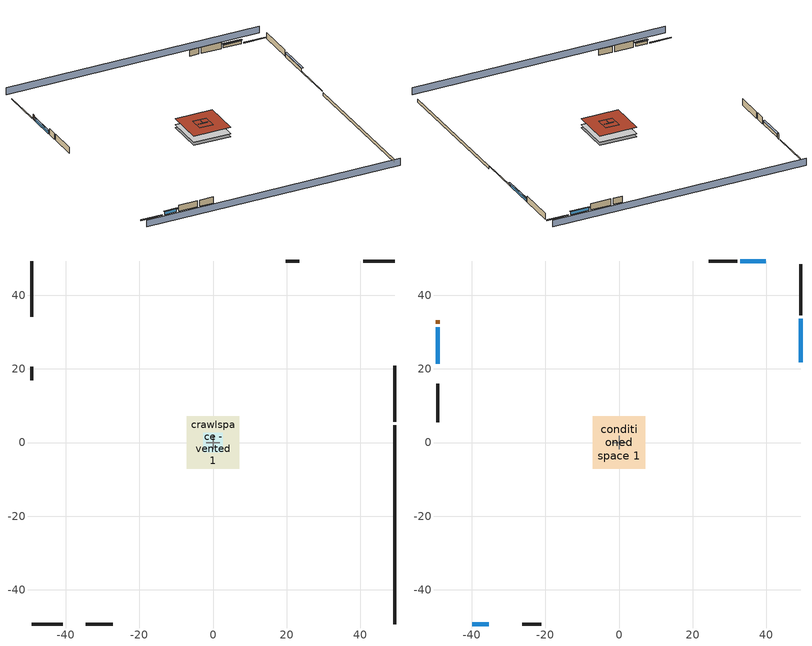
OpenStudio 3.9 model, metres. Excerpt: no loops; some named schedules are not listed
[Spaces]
garage 1
 floor foundation (Slab1 construction): -2.59,-2.59 -2.59,2.59 2.59,2.59 2.59,-2.59 z0
 wall outside (Wall1 construction): -34.48,-49.26 -27.16,-49.26 z0.3:2.74
 wall outside (Wall2 construction): -49.26,20.51 -49.26,16.85 z0.3:2.74
 wall outside (Wall9 construction): 23.45,49.26 19.8,49.26 z0.3:2.74
 wall to conditioned space 1 (Wall5 construction Reversed): 0,-1.83 0,1.83 z0.3:2.74
 wall to conditioned space 1 (Wall6 construction Reversed): 1.83,0 -1.83,0 z0.3:2.74
 roof outside (Roof1 construction): -2.59,2.59 -2.59,-2.59 2.59,-2.59 2.59,2.59 z2.74
crawlspace - vented 1
 floor foundation (Slab2 construction): -7.11,-7.11 -7.11,7.11 7.11,7.11 7.11,-7.11 z-0.91
 wall outside (RimJoist1 construction): 49.26,5.68 49.26,20.85 z0.3:0.61
 wall outside (RimJoist2 construction): -49.26,-49.26 -40.82,-49.26 z0.3:0.61
 wall outside (RimJoist3 construction): -49.26,49.26 -49.26,34.08 z0.3:0.61
 wall outside (RimJoist4 construction): 49.26,49.26 40.82,49.26 z0.3:0.61
 wall foundation (FoundationWall1 construction): 49.26,-49.26 49.26,4.75 z-0.91:0.3
conditioned space 1
 floor to crawlspace - vented 1 (Floor1 construction): -7.11,-7.11 -7.11,7.11 7.11,7.11 7.11,-7.11 z0.3
 wall outside (Wall3 construction): 49.26,34.54 49.26,48.33 z0.3:2.74
 wall outside (Wall4 construction): -26.23,-49.26 -21.13,-49.26 z0.3:2.74
 wall outside (Wall7 construction): -49.26,15.92 -49.26,5.44 z0.3:2.74
 wall outside (Wall8 construction): 32.05,49.26 24.38,49.26 z0.3:2.74
 wall outside (AdiabaticWallConstruction): 49.26,21.78 49.26,33.61 z0.3:1.52; -39.89,-49.26 -35.41,-49.26 / -49.26,31.31 -49.26,21.43 z0.3:1.49; 39.89,49.26 32.98,49.26 z0.3:1.46
 wall outside (AdiabaticWallConstruction 1): -49.26,33.16 -49.26,32.24 z0.3:2.34
 window (WindowConstruction): 49.26,21.78 49.26,33.61 z0.3:1.52
 window (WindowConstruction 1): -39.89,-49.26 -35.41,-49.26 z0.3:1.49
 window (WindowConstruction 2): -49.26,31.31 -49.26,21.43 z0.3:1.49
 window (WindowConstruction 3): 39.89,49.26 32.98,49.26 z0.3:1.46
 door (Door): -49.26,33.16 -49.26,32.24 z0.3:2.34
 roof outside (Roof2 construction): -7.11,7.11 -7.11,-7.11 7.11,-7.11 7.11,7.11 z2.74
shading: 49.26,53.84 -49.26,53.84 / -49.26,-53.84 49.26,-53.84 z0:2.74; 49.26,33.91 49.26,21.48 49.87,21.48 49.87,33.91 z1.83; -35.1,-49.26 -40.2,-49.26 -40.2,-49.87 -35.1,-49.87 z1.8; -49.26,21.13 -49.26,31.62 -49.87,31.62 -49.87,21.13 z1.8; 32.67,49.26 40.2,49.26 40.2,49.87 32.67,49.87 z1.77
[Site]
Portland Intl Arpt_OR: Latitude {deg}=45.59; Longitude {deg}=-122.6; Time Zone {hr}=-8; Elevation {m}=33; Terrain=Suburbs; Keep Site Location Information=Yes
[Site:GroundTemperature:Shallow]
10.2558, 8.96328, 8.85977, 9.47314, 11.9355, 14.3863, 16.5111, 17.8571, 17.9714, 16.8767, 14.8061, 12.4304
[Site:WaterMainsTemperature]
Calculation Method=Schedule; Temperature Schedule=mains temperature schedule
[Building]
Building 1
[Material] Roughness=Rough
Name | Thickness {m} | Conductivity {W/m-K} | Density {kg/m3} | Specific Heat {J/kg-K} | Thermal Absorptance | Solar Absorptance | Visible Absorptance
asphalt or fiberglass shingles | 0.00635 | 0.162714 | 1121.4 | 1465.45 | 0.9 | 0.85 | 0.85
roof rigid ins | 0.00254769 | 0.029427 | 32.04 | 1214.23 | 0.9 | 0.7 | 0.7
osb sheathing 0.5 in. | 0.0127 | 0.115458 | 512.64 | 1214.23 | 0.9 | 0.6 | 0.6
roof rigid ins 1 | 0.051816 | 0.029427 | 32.04 | 1214.23 | 0.9 | 0.7 | 0.7
osb sheathing 0.75 in. | 0.01905 | 0.115458 | 512.64 | 1214.23 | 0.9 | 0.7 | 0.7
roof stud and cavity | 0.2032 | 0.667294 | 78.34581 | 1123.46 | 0.9 | 0.7 | 0.7
gypsum board | 0.0127 | 0.160291 | 801 | 837.4 | 0.9 | 0.6 | 0.6
wood siding | 0.0254 | 0.102417 | 544.68 | 1172.36 | 0.9 | 0.85 | 0.85
osb sheathing 0.5 in. 1 | 0.0127 | 0.115458 | 512.64 | 1214.23 | 0.9 | 0.7 | 0.7
wall stud and cavity | 0.1397 | 0.727959 | 139.0536 | 1170.24 | 0.9 | 0.6 | 0.6
wall stud and cavity 1 | 0.1397 | 0.550994 | 139.0536 | 1170.24 | 0.9 | 0.7 | 0.7
osb sheathing 0.5 in. 2; osb sheathing 0.5 in. 3 | 0.0127 | 0.115458 | 512.64 | 1214.23
wall stud and cavity 2 | 0.1397 | 0.335416 | 139.0536 | 1170.24 | 0.9 | 0.7 | 0.7
rim joist stud and cavity | 0.0508 | 0.178688 | 50.32683 | 1063.81 | 0.9 | 0.6 | 0.6
floor stud and cavity | 0.1397 | 0.923637 | 92.3553 | 1139.71 | 0.9 | 0.7 | 0.7
floor covering | 0.0127 | 0.0433444 | 54.468 | 1339.84 | 0.9 | 0.6 | 0.6
concrete 4.0 in. | 0.1016 | 1.803125 | 2242.8 | 837.4 | 0.9 | 0.7 | 0.7
concrete 8.0 in. | 0.2032 | 1.803125 | 2242.8 | 837.4 | 0.9 | 0.7 | 0.7
soil 0.5 in. | 0.0127 | 1.9041 | 1842.3 | 418.7 | 0.9 | 0.7 | 0.7
wood siding 1; wood siding 2 | 0.0254 | 0.102417 | 544.68 | 1172.36
wall rigid ins | 0.512978 | 0.029427 | 32.04 | 1214.23 | 0.9 | 0.7 | 0.7
wall stud and cavity 3 | 0.0889 | 0.380278 | 52.3479 | 1209.89 | 0.9 | 0.7 | 0.7
door material | 0.04445 | 0.0612267 | 512.64 | 1214.23 | 0.9 | 0.7 | 0.7
wall stud and cavity 4 | 0.0889 | 0.391764 | 83.0341 | 1211.67 | 0.9 | 0.7 | 0.7
furniture material conditioned space 1; furniture material garage 1 | 0.1524 | 0.115458 | 640.8 | 1214.23 | 0.9 | 0.6 | 0.6
[Construction]
Roof1 construction: asphalt or fiberglass shingles, roof rigid ins, osb sheathing 0.5 in.
Roof2 construction: asphalt or fiberglass shingles, roof rigid ins 1, osb sheathing 0.75 in., roof stud and cavity, gypsum board
Wall1 construction; Wall2 construction: wood siding, osb sheathing 0.5 in. 1, wall stud and cavity
Wall3 construction; Wall4 construction: wood siding, osb sheathing 0.5 in. 1, wall stud and cavity 1, gypsum board
Wall5 construction Reversed: gypsum board, wall stud and cavity 2, osb sheathing 0.5 in. 2
Wall6 construction Reversed: gypsum board, wall stud and cavity 2, osb sheathing 0.5 in. 3
Wall7 construction; Wall8 construction: wood siding, osb sheathing 0.5 in. 3, wall stud and cavity 1, gypsum board
Wall9 construction: wood siding, osb sheathing 0.5 in. 3, wall stud and cavity
RimJoist1 construction; RimJoist2 construction; RimJoist3 construction; RimJoist4 construction: wood siding, rim joist stud and cavity
Floor1 construction: floor stud and cavity, osb sheathing 0.75 in., floor covering
Slab1 construction: concrete 4.0 in.
FoundationWall1 construction: concrete 8.0 in.
Slab2 construction: soil 0.5 in.
WindowConstruction; WindowConstruction 1; WindowConstruction 2; WindowConstruction 3: WindowMaterial
AdiabaticWallConstruction: wood siding 1, wall rigid ins, wall stud and cavity 3, gypsum board
Door: door material
AdiabaticWallConstruction 1: wood siding 2, wall rigid ins, wall stud and cavity 3, gypsum board
PartitionWallConstruction: gypsum board, wall stud and cavity 4, gypsum board
furniture construction conditioned space 1: furniture material conditioned space 1
furniture construction garage 1: furniture material garage 1
[WindowMaterial:SimpleGlazingSystem]
WindowMaterial: U-Factor {W/m2-K}=2.78222; Solar Heat Gain Coefficient=0.56
[ThermalZone] Multiplier=1; Use Ideal Air Loads=No
Name | Volume {m3} | Thermostat
conditioned space | 493.619 | conditioned space temperature setpoint
garage | 65.242
crawlspace - vented | 246.81
[Sizing:Zone] Zone Cooling Design Supply Air Temperature Input Method=SupplyAirTemperature; Zone Cooling Design Supply Air Temperature {C}=14; Zone Cooling Design Supply Air Temperature Difference {deltaC}=11.11; Zone Heating Design Supply Air Temperature Input Method=SupplyAirTemperature; Zone Heating Design Supply Air Temperature {C}=40; Zone Heating Design Supply Air Temperature Difference {deltaC}=11.11; Zone Cooling Design Supply Air Humidity Ratio {kg-H2O/kg-air}=0.0085; Zone Heating Design Supply Air Humidity Ratio {kg-H2O/kg-air}=0.008; Cooling Design Air Flow Method=DesignDay; Heating Design Air Flow Method=DesignDay; Account for Dedicated Outdoor Air System=No; Dedicated Outdoor Air System Control Strategy=NeutralSupplyAir; Dedicated Outdoor Air Low Setpoint Temperature for Design {C}=autosize; Dedicated Outdoor Air High Setpoint Temperature for Design {C}=autosize; Zone Load Sizing Method=Sensible Load Only No Latent Load; Zone Latent Cooling Design Supply Air Humidity Ratio Input Method=HumidityRatioDifference; Zone Cooling Design Supply Air Humidity Ratio Difference {kgWater/kgDryAir}=0.005; Zone Latent Heating Design Supply Air Humidity Ratio Input Method=HumidityRatioDifference; Zone Humidification Design Supply Air Humidity Ratio Difference {kgWater/kgDryAir}=0.005; Sizing Option=Coincident
garage; crawlspace - vented
[Space]
Name | Thermal Zone | Volume {m3}
conditioned space 1 | conditioned space | 493.619
garage 1 | garage | 65.242
crawlspace - vented 1 | crawlspace - vented | 246.81
[ThermostatSetpoint:DualSetpoint]
conditioned space temperature setpoint: Heating Setpoint Temperature Schedule=heating setpoint; Cooling Setpoint Temperature Schedule=cooling setpoint; Temperature Difference Between Cutout And Setpoint {deltaC}=0
[Foundation:Kiva] Wall Depth Below Slab {m}=0.2032
Name | Initial Indoor Air Temperature {C} | Wall Height Above Grade {m}
Foundation Kiva 1 | 13.4258 | 0.1016
Foundation Kiva 2 | 8.52769 | 0.3048
[Foundation:Kiva:Settings]
Soil Conductivity {W/m-K}=1.9041; Soil Density {kg/m3}=1842.3; Soil Specific Heat {J/kg-K}=418.7; Ground Solar Absorptivity=0.9; Ground Thermal Absorptivity=0.9; Ground Surface Roughness {m}=0.03; Far-Field Width {m}=40; Deep-Ground Boundary Condition=ZeroFlux; Deep-Ground Depth {m}=40; Minimum Cell Dimension {m}=0.2; Maximum Cell Growth Coefficient=3; Simulation Timestep=Timestep
[SurfaceProperty:ExposedFoundationPerimeter] Exposed Perimeter Calculation Method=TotalExposedPerimeter
Name | Total Exposed Perimeter {m}
Slab1 | 14.6304
Slab2 | 54.01056
[SurfaceProperty:IncidentSolarMultiplier] Incident Solar Multiplier=1; Incident Solar Multiplier Schedule=trans schedule winter=0.85 summer=0.7
Window1; Window2; Window3; Window4
[InternalMass:Definition] Design Level Calculation Method=SurfaceArea
Name | Construction | Surface Area {m2}
partition wall mass | PartitionWallConstruction | 202.436
furniture mass conditioned space 1 | furniture construction conditioned space 1 | 80.97429
furniture mass garage 1 | furniture construction garage 1 | 2.67561
[InternalMass] Multiplier=1
Name | Internal Mass Definition | Space or SpaceType
partition wall mass | partition wall mass | conditioned space 1
furniture mass conditioned space 1 | furniture mass conditioned space 1 | conditioned space 1
furniture mass garage 1 | furniture mass garage 1 | garage 1
[EnergyManagementSystem:Sensor]
Name | Output Variable or Output Meter Index Key | Output Variable or Output Meter
water_heater_T_set | water heater setpoint | Schedule Value
out_pb_s |  | Site Outdoor Air Barometric Pressure
out_wt_s |  | Site Outdoor Air Humidity Ratio
site_vw_s |  | Site Wind Speed
cool_season | cooling season schedule | Schedule Value
natural_vent_s | natural vent schedule | Schedule Value
htg_sp_s | heating setpoint | Schedule Value
clg_sp_s | cooling setpoint | Schedule Value
mech_vent_range_fan_0_sch_s | mech vent range fan 0 schedule | Schedule Value
mech_vent_bath_fan_0_sch_s | mech vent bath fan 0 schedule | Schedule Value
clothes_dryer_exhaust_0_sch_s | clothes_dryer | Schedule Value
htg_load_cond |  | Heating:EnergyTransfer:Zone:CONDITIONED SPACE
clg_load_cond |  | Cooling:EnergyTransfer:Zone:CONDITIONED SPACE
s_conv | Floor1 | Surface Inside Face Convection Heat Gain Energy
s_ig | Floor1 | Surface Inside Face Internal Gains Radiation Heat Gain Energy
s_sol | Floor1 | Surface Inside Face Solar Radiation Heat Gain Energy
s_lgt | Floor1 | Surface Inside Face Lights Radiation Heat Gain Energy
s_surf | Floor1 | Surface Inside Face Net Surface Thermal Radiation Heat Gain Energy
s_conv_1 | Roof2 | Surface Inside Face Convection Heat Gain Energy
s_ig_1 | Roof2 | Surface Inside Face Internal Gains Radiation Heat Gain Energy
s_sol_1 | Roof2 | Surface Inside Face Solar Radiation Heat Gain Energy
s_lgt_1 | Roof2 | Surface Inside Face Lights Radiation Heat Gain Energy
s_surf_1 | Roof2 | Surface Inside Face Net Surface Thermal Radiation Heat Gain Energy
ss_sol | Door1 | Surface Inside Face Solar Radiation Heat Gain Energy
ss_lgt | Door1 | Surface Inside Face Lights Radiation Heat Gain Energy
ss_conv | Door1 | Surface Inside Face Convection Heat Gain Energy
ss_ig | Door1 | Surface Inside Face Internal Gains Radiation Heat Gain Energy
ss_surf | Door1 | Surface Inside Face Net Surface Thermal Radiation Heat Gain Energy
ss_conv_1 | Window1 | Surface Inside Face Convection Heat Gain Energy
ss_ig_1 | Window1 | Surface Inside Face Internal Gains Radiation Heat Gain Energy
ss_surf_1 | Window1 | Surface Inside Face Net Surface Thermal Radiation Heat Gain Energy
ss_trans_in | Window1 | Surface Window Transmitted Solar Radiation Rate
ss_back_out | Window1 | Surface Window Shortwave from Zone Back Out Window Heat Transfer Rate
ss_trans_out | Window1 | Surface Inside Face Initial Transmitted Diffuse Transmitted Out Window Solar Radiation Rate
ss_conv_2 | Window2 | Surface Inside Face Convection Heat Gain Energy
ss_ig_2 | Window2 | Surface Inside Face Internal Gains Radiation Heat Gain Energy
ss_surf_2 | Window2 | Surface Inside Face Net Surface Thermal Radiation Heat Gain Energy
ss_trans_in_1 | Window2 | Surface Window Transmitted Solar Radiation Rate
ss_back_out_1 | Window2 | Surface Window Shortwave from Zone Back Out Window Heat Transfer Rate
ss_trans_out_1 | Window2 | Surface Inside Face Initial Transmitted Diffuse Transmitted Out Window Solar Radiation Rate
ss_conv_3 | Window3 | Surface Inside Face Convection Heat Gain Energy
ss_ig_3 | Window3 | Surface Inside Face Internal Gains Radiation Heat Gain Energy
ss_surf_3 | Window3 | Surface Inside Face Net Surface Thermal Radiation Heat Gain Energy
ss_trans_in_2 | Window3 | Surface Window Transmitted Solar Radiation Rate
ss_back_out_2 | Window3 | Surface Window Shortwave from Zone Back Out Window Heat Transfer Rate
ss_trans_out_2 | Window3 | Surface Inside Face Initial Transmitted Diffuse Transmitted Out Window Solar Radiation Rate
ss_conv_4 | Window4 | Surface Inside Face Convection Heat Gain Energy
ss_ig_4 | Window4 | Surface Inside Face Internal Gains Radiation Heat Gain Energy
ss_surf_4 | Window4 | Surface Inside Face Net Surface Thermal Radiation Heat Gain Energy
ss_trans_in_3 | Window4 | Surface Window Transmitted Solar Radiation Rate
ss_back_out_3 | Window4 | Surface Window Shortwave from Zone Back Out Window Heat Transfer Rate
ss_trans_out_3 | Window4 | Surface Inside Face Initial Transmitted Diffuse Transmitted Out Window Solar Radiation Rate
s_conv_2 | Wall3 | Surface Inside Face Convection Heat Gain Energy
s_ig_2 | Wall3 | Surface Inside Face Internal Gains Radiation Heat Gain Energy
s_sol_2 | Wall3 | Surface Inside Face Solar Radiation Heat Gain Energy
s_lgt_2 | Wall3 | Surface Inside Face Lights Radiation Heat Gain Energy
s_surf_2 | Wall3 | Surface Inside Face Net Surface Thermal Radiation Heat Gain Energy
s_conv_3 | Wall4 | Surface Inside Face Convection Heat Gain Energy
s_ig_3 | Wall4 | Surface Inside Face Internal Gains Radiation Heat Gain Energy
s_sol_3 | Wall4 | Surface Inside Face Solar Radiation Heat Gain Energy
s_lgt_3 | Wall4 | Surface Inside Face Lights Radiation Heat Gain Energy
s_surf_3 | Wall4 | Surface Inside Face Net Surface Thermal Radiation Heat Gain Energy
s_conv_4 | Wall5 | Surface Inside Face Convection Heat Gain Energy
s_ig_4 | Wall5 | Surface Inside Face Internal Gains Radiation Heat Gain Energy
s_sol_4 | Wall5 | Surface Inside Face Solar Radiation Heat Gain Energy
s_lgt_4 | Wall5 | Surface Inside Face Lights Radiation Heat Gain Energy
s_surf_4 | Wall5 | Surface Inside Face Net Surface Thermal Radiation Heat Gain Energy
s_conv_5 | Wall6 | Surface Inside Face Convection Heat Gain Energy
s_ig_5 | Wall6 | Surface Inside Face Internal Gains Radiation Heat Gain Energy
s_sol_5 | Wall6 | Surface Inside Face Solar Radiation Heat Gain Energy
s_lgt_5 | Wall6 | Surface Inside Face Lights Radiation Heat Gain Energy
s_surf_5 | Wall6 | Surface Inside Face Net Surface Thermal Radiation Heat Gain Energy
s_conv_6 | Wall7 | Surface Inside Face Convection Heat Gain Energy
s_ig_6 | Wall7 | Surface Inside Face Internal Gains Radiation Heat Gain Energy
s_sol_6 | Wall7 | Surface Inside Face Solar Radiation Heat Gain Energy
s_lgt_6 | Wall7 | Surface Inside Face Lights Radiation Heat Gain Energy
s_surf_6 | Wall7 | Surface Inside Face Net Surface Thermal Radiation Heat Gain Energy
s_conv_7 | Wall8 | Surface Inside Face Convection Heat Gain Energy
s_ig_7 | Wall8 | Surface Inside Face Internal Gains Radiation Heat Gain Energy
s_sol_7 | Wall8 | Surface Inside Face Solar Radiation Heat Gain Energy
s_lgt_7 | Wall8 | Surface Inside Face Lights Radiation Heat Gain Energy
s_surf_7 | Wall8 | Surface Inside Face Net Surface Thermal Radiation Heat Gain Energy
im_conv | furniture mass conditioned space 1 | Surface Inside Face Convection Heat Gain Energy
im_ig | furniture mass conditioned space 1 | Surface Inside Face Internal Gains Radiation Heat Gain Energy
im_sol | furniture mass conditioned space 1 | Surface Inside Face Solar Radiation Heat Gain Energy
im_lgt | furniture mass conditioned space 1 | Surface Inside Face Lights Radiation Heat Gain Energy
im_surf | furniture mass conditioned space 1 | Surface Inside Face Net Surface Thermal Radiation Heat Gain Energy
im_conv_1 | partition wall mass | Surface Inside Face Convection Heat Gain Energy
im_ig_1 | partition wall mass | Surface Inside Face Internal Gains Radiation Heat Gain Energy
im_sol_1 | partition wall mass | Surface Inside Face Solar Radiation Heat Gain Energy
im_lgt_1 | partition wall mass | Surface Inside Face Lights Radiation Heat Gain Energy
im_surf_1 | partition wall mass | Surface Inside Face Net Surface Thermal Radiation Heat Gain Energy
airflow_gain | infil flow | Infiltration Sensible Heat Gain Energy
airflow_loss | infil flow | Infiltration Sensible Heat Loss Energy
airflow_gain_1 | natural vent flow | Infiltration Sensible Heat Gain Energy
airflow_loss_1 | natural vent flow | Infiltration Sensible Heat Loss Energy
airflow_gain_2 | whole house fan flow | Infiltration Sensible Heat Gain Energy
airflow_loss_2 | whole house fan flow | Infiltration Sensible Heat Loss Energy
mv_conv | mech vent bath fan 0 | Electric Equipment Convective Heating Energy
mv_rad | mech vent bath fan 0 | Electric Equipment Radiant Heating Energy
mv_conv_1 | mech vent house fan | Electric Equipment Convective Heating Energy
mv_rad_1 | mech vent house fan | Electric Equipment Radiant Heating Energy
mv_conv_2 | mech vent house fan cfis | Electric Equipment Convective Heating Energy
mv_rad_2 | mech vent house fan cfis | Electric Equipment Radiant Heating Energy
mv_conv_3 | mech vent range fan 0 | Electric Equipment Convective Heating Energy
mv_rad_3 | mech vent range fan 0 | Electric Equipment Radiant Heating Energy
mv_conv_4 | mech vent house fan latent load | Other Equipment Convective Heating Energy
mv_rad_4 | mech vent house fan latent load | Other Equipment Radiant Heating Energy
mv_conv_5 | mech vent house fan sensible load | Other Equipment Convective Heating Energy
mv_rad_5 | mech vent house fan sensible load | Other Equipment Radiant Heating Energy
ig_lgt_conv | interior lighting | Lights Convective Heating Energy
ig_lgt_rad | interior lighting | Lights Radiant Heating Energy
ig_lgt_vis | interior lighting | Lights Visible Radiation Heating Energy
ig_ee_conv | clothes dryer | Electric Equipment Convective Heating Energy
ig_ee_rad | clothes dryer | Electric Equipment Radiant Heating Energy
ig_ee_conv_1 | clothes washer | Electric Equipment Convective Heating Energy
ig_ee_rad_1 | clothes washer | Electric Equipment Radiant Heating Energy
ig_ee_conv_2 | cooking range | Electric Equipment Convective Heating Energy
ig_ee_rad_2 | cooking range | Electric Equipment Radiant Heating Energy
ig_ee_conv_3 | dishwasher | Electric Equipment Convective Heating Energy
ig_ee_rad_3 | dishwasher | Electric Equipment Radiant Heating Energy
ig_ee_conv_4 | fridge | Electric Equipment Convective Heating Energy
ig_ee_rad_4 | fridge | Electric Equipment Radiant Heating Energy
ig_ee_conv_5 | misc permanent spa pump | Electric Equipment Convective Heating Energy
ig_ee_rad_5 | misc permanent spa pump | Electric Equipment Radiant Heating Energy
ig_ee_conv_6 | misc plug loads | Electric Equipment Convective Heating Energy
ig_ee_rad_6 | misc plug loads | Electric Equipment Radiant Heating Energy
ig_ee_conv_7 | misc tv | Electric Equipment Convective Heating Energy
ig_ee_rad_7 | misc tv | Electric Equipment Radiant Heating Energy
ig_ee_conv_8 | whole house fan | Electric Equipment Convective Heating Energy
ig_ee_rad_8 | whole house fan | Electric Equipment Radiant Heating Energy
ig_oe_conv | clothes dryer 1 | Other Equipment Convective Heating Energy
ig_oe_rad | clothes dryer 1 | Other Equipment Radiant Heating Energy
ig_oe_conv_1 | cooking range 1 | Other Equipment Convective Heating Energy
ig_oe_rad_1 | cooking range 1 | Other Equipment Radiant Heating Energy
ig_oe_conv_2 | general water use latent | Other Equipment Convective Heating Energy
[OtherEquipment:Definition] Design Level Calculation Method=EquipmentLevel
Name | Design Level {W} | Fraction Latent | Fraction Radiant | Fraction Lost
water heater sens; mech vent house fan sensible load | 0 | 0 | 0 | 0
water heater lat; mech vent house fan latent load | 0 | 1 | 0 | 0
water heater energy adjustment1 | 0.01 | 0 | 0 | 1
clothes dryer 2 | 0 | 0.015 | 0.081 | 0.85
cooking range 2 | 2953.27 | 0.16 | 0.384 | 0.2
misc permanent spa heater | 1132.94 | 0 | 0 | 1
general water use sensible | -79.8895 | 0 | 0.6 | 0
general water use latent | 81.0615 | 1 | 0 | 0
[OtherEquipment] Space or SpaceType=conditioned space 1
Name | Other Equipment Definition | Schedule | Fuel Type
water heater sens | water heater sens | Always On Discrete
water heater lat | water heater lat | Always On Discrete
water heater energy adjustment1 | water heater energy adjustment1 | Always On Discrete | Electricity
clothes dryer 1 | clothes dryer 2 | clothes_dryer | Electricity
cooking range 1 | cooking range 2 | cooking_range | NaturalGas
misc permanent spa heater | misc permanent spa heater | misc permanent spa heater schedule | NaturalGas
general water use sensible | general water use sensible | general water use schedule
general water use latent | general water use latent | general water use schedule
mech vent house fan sensible load | mech vent house fan sensible load | Always On Discrete
mech vent house fan latent load | mech vent house fan latent load | Always On Discrete
[ElectricEquipment:Definition] Design Level Calculation Method=EquipmentLevel
Name | Design Level {W} | Fraction Latent | Fraction Radiant | Fraction Lost
clothes washer | 241.701 | 0.03 | 0.162 | 0.7
clothes dryer | 6775.97 | 0.015 | 0.081 | 0.85
dishwasher | 546.27 | 0.3 | 0.18 | 0.4
fridge | 57.5342 | 0 | 0.6 | 0
cooking range | 100.77 | 0.16 | 0.384 | 0.2
misc tv | 1265.97 | 0 | 0.6 | 0
misc plug loads | 877.873 | 0.021 | 0.558 | 0.049
misc permanent spa pump | 521.784 | 0 | 0 | 1
whole house fan; mech vent house fan | 0 | 0 | 0 | 1
mech vent house fan cfis | 0 | 0 | 0 | 0
mech vent range fan 0; mech vent bath fan 0 | 30 | 0 | 0 | 1
[ElectricEquipment] Space or SpaceType=conditioned space 1
Name | Electric Equipment Definition | Schedule
clothes washer | clothes washer | clothes_washer
clothes dryer | clothes dryer | clothes_dryer
dishwasher | dishwasher | dishwasher
fridge | fridge | fridge schedule
cooking range | cooking range | cooking_range
misc tv | misc tv | plug_loads_tv
misc plug loads | misc plug loads | plug_loads_other
misc permanent spa pump | misc permanent spa pump | misc permanent spa pump schedule
whole house fan | whole house fan | Always On Discrete
mech vent house fan | mech vent house fan | mech vent house fan schedule
mech vent house fan cfis | mech vent house fan cfis | mech vent house fan cfis schedule
mech vent range fan 0 | mech vent range fan 0 | mech vent range fan 0 schedule
mech vent bath fan 0 | mech vent bath fan 0 | mech vent bath fan 0 schedule
[WaterUse:Equipment:Definition]
Name | Peak Flow Rate {m3/s}
clothes washer | 1.25664e-05
dishwasher | 7.34062e-06
[Lights:Definition] Design Level Calculation Method=LightingLevel; Fraction Radiant=0.6; Fraction Visible=0.2; Return Air Fraction=0
Name | Lighting Level {W}
interior lighting | 329.005
garage lighting | 9.51511
[Lights] Fraction Replaceable=1
Name | Lights Definition | Space or SpaceType | Schedule
interior lighting | interior lighting | conditioned space 1 | lighting_interior
garage lighting | garage lighting | garage 1 | lighting_garage
[Exterior:Lights:Definition]
exterior lighting: Design Level {W}=8.01452
[Exterior:Lights]
exterior lighting: Exterior Lights Definition=exterior lighting; Schedule=exterior lighting schedule
[People:Definition]
occupants: Number of People Calculation Method=People; Number of People {people}=4; Fraction Radiant=0.314171; Sensible Heat Fraction=0.56303; Carbon Dioxide Generation Rate {m3/s-W}=0; Enable ASHRAE 55 Comfort Warnings=No; Mean Radiant Temperature Calculation Type=EnclosureAveraged
[People]
occupants: People Definition=occupants; Space or SpaceType=conditioned space 1; Number of People Schedule=occupants; Activity Level Schedule=occupants activity schedule; Multiplier=1
[SpaceInfiltration:DesignFlowRate] Schedule=Always On Discrete
Name | Space or SpaceType | Design Flow Rate Calculation Method | Design Flow Rate {m3/s} | Air Changes per Hour {1/hr} | Constant Term Coefficient | Temperature Term Coefficient | Velocity Term Coefficient | Velocity Squared Term Coefficient
natural vent flow; whole house fan flow; infil flow | conditioned space 1 | Flow/Space | 0
infil crawlspace - vented 1 | crawlspace - vented 1 | AirChanges/Hour |  | 2.6013 | 1 | 0 | 0 | 0
[SpaceInfiltration:EffectiveLeakageArea]
infil garage 1: Space or SpaceType=garage 1; Schedule=Always On Discrete; Effective Air Leakage Area {cm2}=271.837; Stack Coefficient=0.000129147; Wind Coefficient=4.64657e-05
